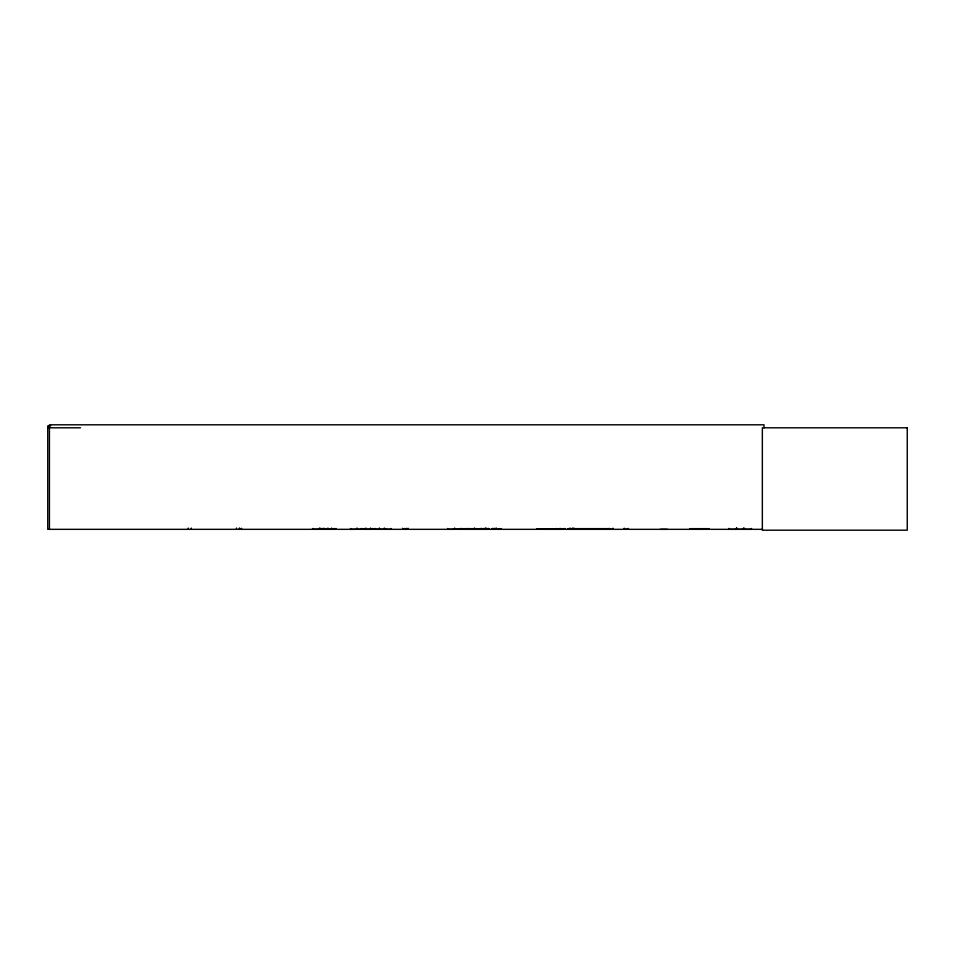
<?xml version="1.0" encoding="UTF-8"?>
<svg xmlns="http://www.w3.org/2000/svg" width="955" height="955" viewBox="0 0 955 955"><rect width="100%" height="100%" fill="white"/><g stroke="black" fill="none" stroke-linecap="round" stroke-linejoin="round"><path stroke-width="1.43" d="M751.597 529.297L728.868 529.297L729.083 528.485M728.975 529.297L728.868 528.485M744.327 529.118L744.434 528.485M751.49 529.297L751.49 528.485M612.907 529.225L567.867 529.273L567.891 528.652L609.577 528.652L609.577 529.333L609.577 528.652M567.962 529.297L567.974 528.652M567.986 528.963L609.577 528.927M447.429 529.333L486.692 528.557M447.608 529.201L447.644 528.485M312.285 529.225L335.957 529.225M350.031 529.333L360.787 529.225M238.941 529.249L239.765 529.118L239.43 528.055M239.633 529.201L239.669 528.557M406.162 529.201L406.197 528.557M491.646 529.225L492.112 529.225M323.542 529.225L323.626 528.557L323.697 529.333M374.109 529.225L362.243 529.225M609.027 529.225L609.135 528.557M406.09 529.225L404.645 529.225M492.291 529.201L492.326 528.485M50.734 425.882L47.75 425.882L47.75 529.333L762.544 529.333M47.75 427.804L80.507 427.804M459.283 528.664L478.407 528.664M689.976 528.664L709.099 528.664M564.847 528.879L537.08 528.879L564.847 529.285L564.823 528.521M459.248 528.939L478.443 528.915M537.08 529.082L564.847 529.082M689.94 528.939L709.135 528.915M391.705 529.297L375.554 529.225M488.769 529.201L489.318 529.225M494.953 528.557L501.685 529.297M689.964 529.273L709.123 529.273M574.874 529.225L574.767 528.557M628.724 529.225L624.295 529.225M628.175 529.225L628.08 528.557M501.1 529.225L501.005 528.557L500.898 529.333M385.832 529.225L385.76 528.557L385.677 529.333M372.522 529.225L372.438 528.557M334.704 529.225L334.632 528.557M323.793 529.201L323.864 528.27M481.559 529.201L481.523 528.485M468.237 529.201L468.201 528.485M736.233 529.225L736.233 528.485M764.036 427.804L764.036 424.808L49.433 424.808L49.433 529.333M744.339 528.485L744.327 529.333M744.088 528.27L744.22 529.333M743.635 528.27L743.635 529.333M743.563 528.27L743.563 529.333M737.009 528.27L736.938 529.333M736.83 528.27L736.83 529.333M736.484 528.27L736.484 529.333M736.377 528.27L736.401 529.333M667.426 529.333L660.359 529.333M627.972 528.485L627.972 529.333M624.319 528.27L624.451 529.333M624.092 528.485L624.092 529.333M613.11 528.485L613.11 529.333M612.895 528.27L612.752 529.333M609.23 528.485L609.23 529.333M574.564 528.485L574.659 529.333M573.072 528.055L573.072 529.333M572.905 528.27L572.905 529.333M570.087 528.055L570.087 529.333M564.321 528.485L564.321 529.333M561.134 528.485L561.134 529.333M560.322 528.485L560.263 529.333M559.451 528.485L559.451 529.333M556.204 528.485L556.204 529.333M496.421 528.27L496.421 529.333M496.206 528.27L496.206 529.333M494.857 528.485L494.857 529.333M494.081 528.27L494.093 529.333M492.434 528.485L492.434 529.333M488.626 528.485L488.626 529.333M488.53 528.485L488.53 529.333M486.883 528.27L486.787 529.333M485.438 528.27L485.438 529.333M485.224 528.27L485.224 529.333M480.735 528.485L480.735 529.333M474.671 528.27L474.671 529.333M474.217 528.27L474.217 529.333M460.967 528.485L460.967 529.333M454.95 528.27L454.95 529.333M454.496 528.27L454.496 529.333M408.06 528.27L408.06 529.333M406.4 528.485L406.4 529.333M406.305 528.485L406.305 529.333M402.688 528.27L402.676 529.333M391.132 528.485L391.132 529.333M384.507 528.27L384.507 529.333M384.113 528.27L384.113 529.333M379.78 528.485L379.78 529.333M379.445 528.27L379.445 529.333M379.087 528.27L379.087 529.333M375.399 528.485L375.399 529.333M374.264 528.485L374.264 529.333M372.366 528.485L372.366 529.333M370.576 528.27L370.576 529.333M370.218 528.27L370.218 529.333M366.135 528.27L366.135 529.333M365.777 528.27L365.777 529.333M363.986 528.485L363.986 529.333M362.088 528.485L362.088 529.333M360.942 528.485L360.942 529.333M357.254 528.27L357.254 529.333M356.895 528.27L356.895 529.333M350.676 528.485L350.676 529.333M336.1 528.485L336.1 529.333M334.56 528.485L334.56 529.333M331.779 528.27L331.779 529.333M331.385 528.27L331.385 529.333M328.102 528.27L328.102 529.333M327.732 528.27L327.732 529.333M324.76 528.485L324.76 529.333M322.098 528.485L322.11 529.333M322.002 528.485L322.002 529.333M320.343 528.27L320.343 529.333M319.662 528.27L319.662 529.333M319.28 528.27L319.28 529.333M312.834 528.485L312.834 529.333M241.52 528.27L241.531 529.333M239.872 528.485L239.777 529.333M236.446 528.055L236.446 529.333M191.227 528.055L191.227 529.333M188.242 528.055L188.242 529.333M907.25 427.804L762.353 427.804L762.353 530.192L907.25 530.192L907.25 427.804M404.443 529.333L404.443 528.485L404.335 529.333"/></g></svg>
